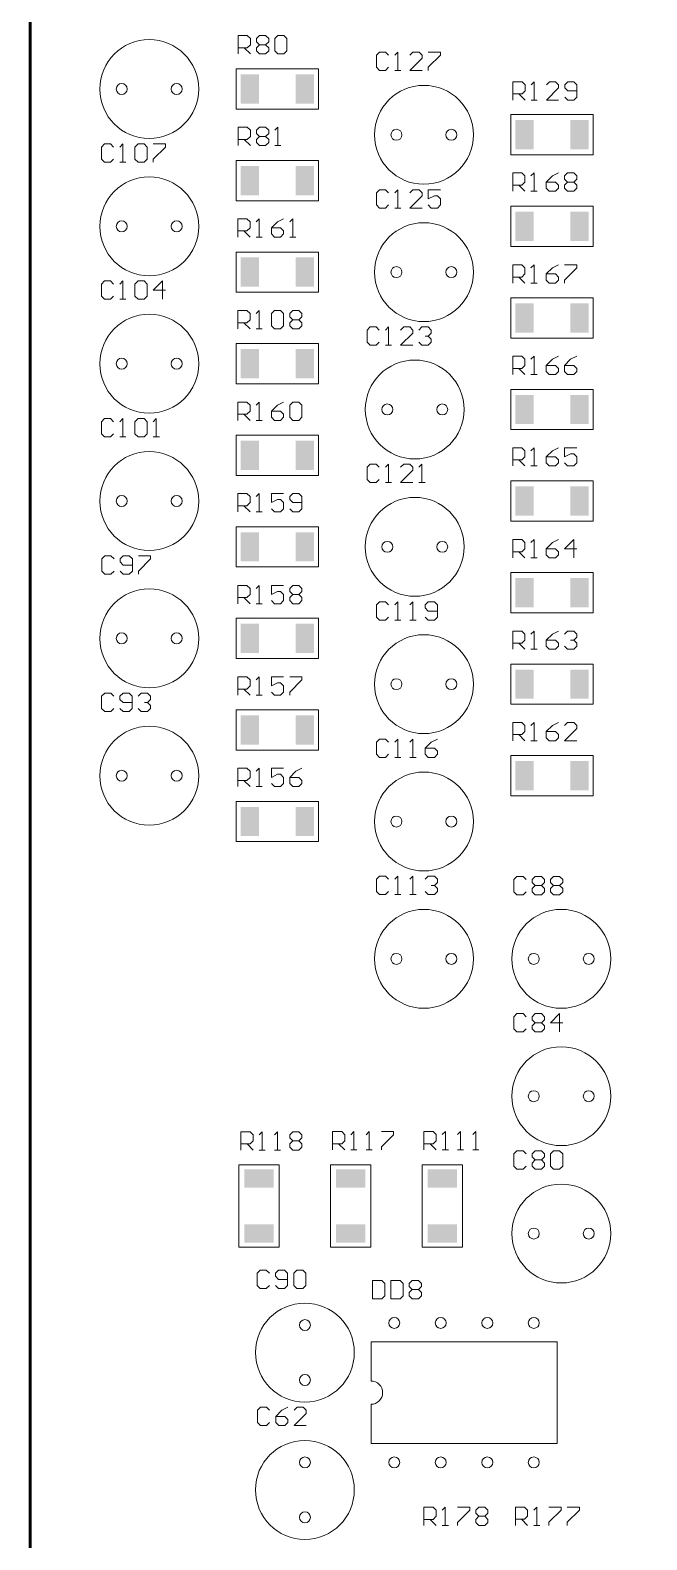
# Model space of a CAD drawing. Extents: x 0 to 597, y 0 to 420.
# Drawn here: x 70.6 to 104.3, y 161.7 to 244.2 of the extents above; entities that cross this region are included whole.
import ezdxf

# ---------------------------------------------------------------- set-up
doc = ezdxf.new("R2010")
doc.units = 0
doc.header["$MEASUREMENT"] = 0
doc.layers.add('PDF _Геометрия', color=7, linetype='CONTINUOUS')
doc.layers.add('PDF _Сплошная заливка', color=7, linetype='CONTINUOUS')

msp = doc.modelspace()

# ---------------------------------------------------------------- linework, layer by layer
at = {"layer": 'PDF _Геометрия', "lineweight": 60}
msp.add_lwpolyline([(258.13763, 343.439), (70.60264, 343.43921), (70.60264, 103.439), (70.60264, 343.439)], close=True, dxfattribs=at)
at = {"layer": 'PDF _Геометрия', "lineweight": 20}
for points in [[(81.96187, 242.85627), (81.96187, 243.85599), (82.46177, 243.85599), (82.6285, 243.68942), (82.6285, 243.35618), (82.46177, 243.18951), (81.96187, 243.18951)], [(83.12841, 243.35618), (83.46147, 243.35618)], [(82.29513, 243.18951), (82.6285, 242.85627)], [(90.17647, 242.79072), (90.00983, 242.95739), (89.67677, 242.95739), (89.51014, 242.79072), (89.51014, 242.12423), (89.67677, 241.95766), (90.00983, 241.95766), (90.17647, 242.12423)], [(90.50973, 241.95766), (90.84311, 241.95766), (90.67647, 241.95766), (90.67647, 242.95739), (90.50973, 242.79072)], [(90.67647, 242.95739), (90.67647, 242.95739)], [(92.00965, 241.95766), (91.34301, 241.95766), (92.00965, 242.62415), (92.00965, 242.79072), (91.84301, 242.95739), (91.50974, 242.95739), (91.34301, 242.79072)], [(92.34302, 242.95739), (93.00966, 242.95739), (93.00966, 242.79072), (92.34302, 242.12423), (92.34302, 241.95766)], [(96.96386, 240.33664), (96.96386, 241.33605), (97.46387, 241.33605), (97.6305, 241.16948), (97.6305, 240.83645), (97.46387, 240.66957), (96.96386, 240.66957)], [(97.96377, 240.33664), (98.29714, 240.33664), (98.13041, 240.33664), (98.13041, 241.33605), (97.96377, 241.16948)], [(98.13041, 241.33605), (98.13041, 241.33605)], [(99.46348, 240.33664), (98.79684, 240.33664), (99.46348, 241.00281), (99.46348, 241.16948), (99.29674, 241.33605), (98.96347, 241.33605), (98.79684, 241.16948)], [(99.79675, 240.50321), (99.96338, 240.33664), (100.29675, 240.33664), (100.46338, 240.50321), (100.46338, 241.16948), (100.29675, 241.33605), (99.96338, 241.33605), (99.79675, 241.16948), (99.79675, 241.00281), (99.96338, 240.83645), (100.46338, 240.83645)], [(97.29713, 240.66957), (97.6305, 240.33664)], [(81.96187, 237.85247), (81.96187, 238.85219), (82.46177, 238.85219), (82.6285, 238.68563), (82.6285, 238.35238), (82.46177, 238.18571), (81.96187, 238.18571)], [(83.12841, 238.35238), (83.46147, 238.35238)], [(83.96147, 237.85247), (84.29474, 237.85247), (84.12811, 237.85247), (84.12811, 238.85219), (83.96147, 238.68563)], [(84.12811, 238.85219), (84.12811, 238.85219)], [(75.15974, 237.77296), (74.99311, 237.93963), (74.65973, 237.93963), (74.4931, 237.77296), (74.4931, 237.10647), (74.65973, 236.9399), (74.99311, 236.9399), (75.15974, 237.10647)], [(75.49301, 236.9399), (75.82638, 236.9399), (75.65974, 236.9399), (75.65974, 237.93963), (75.49301, 237.77296)], [(75.65974, 237.93963), (75.65974, 237.93963)], [(77.32629, 237.93963), (77.99283, 237.93963), (77.99283, 237.77296), (77.32629, 237.10647), (77.32629, 236.9399)], [(82.29513, 238.18571), (82.6285, 237.85247)], [(96.9547, 235.35744), (96.9547, 236.35717), (97.4547, 236.35717), (97.62134, 236.1906), (97.62134, 235.85736), (97.4547, 235.69069), (96.9547, 235.69069)], [(97.95461, 235.35744), (98.28767, 235.35744), (98.12103, 235.35744), (98.12103, 236.35717), (97.95461, 236.1906)], [(98.12103, 236.35717), (98.12103, 236.35717)], [(99.45431, 236.35717), (99.12094, 236.1906), (98.78767, 235.85736), (98.78767, 235.52412), (98.95431, 235.35744), (99.28757, 235.35744), (99.45431, 235.52412), (99.45431, 235.69069), (99.28757, 235.85736), (98.78767, 235.85736)], [(99.95421, 235.85736), (100.28758, 235.85736)], [(90.17647, 235.27235), (90.00983, 235.43902), (89.67677, 235.43902), (89.51014, 235.27235), (89.51014, 234.60587), (89.67677, 234.43919), (90.00983, 234.43919), (90.17647, 234.60587)], [(90.50973, 234.43919), (90.84311, 234.43919), (90.67647, 234.43919), (90.67647, 235.43902), (90.50973, 235.27235)], [(90.67647, 235.43902), (90.67647, 235.43902)], [(92.00965, 234.43919), (91.34301, 234.43919), (92.00965, 235.10578), (92.00965, 235.27235), (91.84301, 235.43902), (91.50974, 235.43902), (91.34301, 235.27235)], [(93.00966, 235.43902), (92.34302, 235.43902), (92.34302, 234.93911), (92.67628, 235.10578), (92.84292, 235.10578), (93.00966, 234.93911), (93.00966, 234.60587), (92.84292, 234.43919), (92.50965, 234.43919), (92.34302, 234.60587)], [(97.28807, 235.69069), (97.62134, 235.35744)], [(81.94353, 232.85756), (81.94353, 233.85729), (82.44354, 233.85729), (82.61017, 233.69072), (82.61017, 233.35748), (82.44354, 233.1908), (81.94353, 233.1908)], [(82.94344, 232.85756), (83.27681, 232.85756), (83.11018, 232.85756), (83.11018, 233.85729), (82.94344, 233.69072)], [(83.11018, 233.85729), (83.11018, 233.85729)], [(84.44335, 233.85729), (84.11008, 233.69072), (83.77671, 233.35748), (83.77671, 233.02423), (83.94345, 232.85756), (84.27672, 232.85756), (84.44335, 233.02423), (84.44335, 233.1908), (84.27672, 233.35748), (83.77671, 233.35748)], [(84.77641, 232.85756), (85.10978, 232.85756), (84.94305, 232.85756), (84.94305, 233.85729), (84.77641, 233.69072)], [(84.94305, 233.85729), (84.94305, 233.85729)], [(82.2769, 233.1908), (82.61017, 232.85756)], [(96.9547, 230.33917), (96.9547, 231.3389), (97.4547, 231.3389), (97.62134, 231.17233), (97.62134, 230.83908), (97.4547, 230.67241), (96.9547, 230.67241)], [(97.95461, 230.33917), (98.28767, 230.33917), (98.12103, 230.33917), (98.12103, 231.3389), (97.95461, 231.17233)], [(98.12103, 231.3389), (98.12103, 231.3389)], [(99.45431, 231.3389), (99.12094, 231.17233), (98.78767, 230.83908), (98.78767, 230.50584), (98.95431, 230.33917), (99.28757, 230.33917), (99.45431, 230.50584), (99.45431, 230.67241), (99.28757, 230.83908), (98.78767, 230.83908)], [(99.78758, 231.3389), (100.45422, 231.3389), (100.45422, 231.17233), (99.78758, 230.50584), (99.78758, 230.33917)], [(75.15974, 230.29088), (74.99311, 230.45725), (74.65973, 230.45725), (74.4931, 230.29088), (74.4931, 229.6244), (74.65973, 229.45783), (74.99311, 229.45783), (75.15974, 229.6244)], [(75.49301, 229.45783), (75.82638, 229.45783), (75.65974, 229.45783), (75.65974, 230.45725), (75.49301, 230.29088)], [(75.65974, 230.45725), (75.65974, 230.45725)], [(77.82599, 229.45783), (77.82599, 230.45725), (77.32629, 229.95764), (77.99283, 229.95764)], [(97.28807, 230.67241), (97.62134, 230.33917)], [(81.94353, 227.83908), (81.94353, 228.8388), (82.44354, 228.8388), (82.61017, 228.67213), (82.61017, 228.33889), (82.44354, 228.17232), (81.94353, 228.17232)], [(82.94344, 227.83908), (83.27681, 227.83908), (83.11018, 227.83908), (83.11018, 228.8388), (82.94344, 228.67213)], [(83.11018, 228.8388), (83.11018, 228.8388)], [(82.2769, 228.17232), (82.61017, 227.83908)], [(84.94305, 228.33889), (85.27642, 228.33889)], [(89.66833, 227.77932), (89.50169, 227.94599), (89.16863, 227.94599), (89.002, 227.77932), (89.002, 227.11283), (89.16863, 226.94626), (89.50169, 226.94626), (89.66833, 227.11283)], [(90.0017, 226.94626), (90.33496, 226.94626), (90.16833, 226.94626), (90.16833, 227.94599), (90.0017, 227.77932)], [(90.16833, 227.94599), (90.16833, 227.94599)], [(91.50161, 226.94626), (90.83497, 226.94626), (91.50161, 227.61275), (91.50161, 227.77932), (91.33497, 227.94599), (91.0016, 227.94599), (90.83497, 227.77932)], [(91.83488, 227.77932), (92.00151, 227.94599), (92.33488, 227.94599), (92.50151, 227.77932), (92.50151, 227.61275), (92.33488, 227.44607), (92.16825, 227.44607), (92.33488, 227.44607), (92.50151, 227.27951), (92.50151, 227.11283), (92.33488, 226.94626), (92.00151, 226.94626), (91.83488, 227.11283)], [(92.50151, 227.61275), (92.50151, 227.61275)], [(92.50151, 227.61275), (92.50151, 227.61275)], [(92.50151, 227.61275), (92.50151, 227.61275)], [(96.9547, 225.34602), (96.9547, 226.34575), (97.4547, 226.34575), (97.62134, 226.17918), (97.62134, 225.84593), (97.4547, 225.67926), (96.9547, 225.67926)], [(97.95461, 225.34602), (98.28767, 225.34602), (98.12103, 225.34602), (98.12103, 226.34575), (97.95461, 226.17918)], [(98.12103, 226.34575), (98.12103, 226.34575)], [(99.45431, 226.34575), (99.12094, 226.17918), (98.78767, 225.84593), (98.78767, 225.51269), (98.95431, 225.34602), (99.28757, 225.34602), (99.45431, 225.51269), (99.45431, 225.67926), (99.28757, 225.84593), (98.78767, 225.84593)], [(100.45422, 226.34575), (100.12095, 226.17918), (99.78758, 225.84593), (99.78758, 225.51269), (99.95421, 225.34602), (100.28758, 225.34602), (100.45422, 225.51269), (100.45422, 225.67926), (100.28758, 225.84593), (99.78758, 225.84593)], [(97.28807, 225.67926), (97.62134, 225.34602)], [(81.94353, 222.84614), (81.94353, 223.84565), (82.44354, 223.84565), (82.61017, 223.67909), (82.61017, 223.34605), (82.44354, 223.17938), (81.94353, 223.17938)], [(82.94344, 222.84614), (83.27681, 222.84614), (83.11018, 222.84614), (83.11018, 223.84565), (82.94344, 223.67909)], [(83.11018, 223.84565), (83.11018, 223.84565)], [(84.44335, 223.84565), (84.11008, 223.67909), (83.77671, 223.34605), (83.77671, 223.01281), (83.94345, 222.84614), (84.27672, 222.84614), (84.44335, 223.01281), (84.44335, 223.17938), (84.27672, 223.34605), (83.77671, 223.34605)], [(75.1585, 222.77252), (74.99177, 222.93888), (74.6585, 222.93888), (74.49186, 222.77252), (74.49186, 222.10603), (74.6585, 221.93936), (74.99177, 221.93936), (75.1585, 222.10603)], [(75.49177, 221.93936), (75.82504, 221.93936), (75.65841, 221.93936), (75.65841, 222.93888), (75.49177, 222.77252)], [(75.65841, 222.93888), (75.65841, 222.93888)], [(77.32474, 221.93936), (77.65801, 221.93936), (77.49138, 221.93936), (77.49138, 222.93888), (77.32474, 222.77252)], [(77.49138, 222.93888), (77.49138, 222.93888)], [(82.2769, 223.17938), (82.61017, 222.84614)], [(96.9547, 220.35318), (96.9547, 221.35291), (97.4547, 221.35291), (97.62134, 221.18634), (97.62134, 220.85299), (97.4547, 220.68642), (96.9547, 220.68642)], [(97.95461, 220.35318), (98.28767, 220.35318), (98.12103, 220.35318), (98.12103, 221.35291), (97.95461, 221.18634)], [(98.12103, 221.35291), (98.12103, 221.35291)], [(99.45431, 221.35291), (99.12094, 221.18634), (98.78767, 220.85299), (98.78767, 220.51975), (98.95431, 220.35318), (99.28757, 220.35318), (99.45431, 220.51975), (99.45431, 220.68642), (99.28757, 220.85299), (98.78767, 220.85299)], [(100.45422, 221.35291), (99.78758, 221.35291), (99.78758, 220.85299), (100.12095, 221.01966), (100.28758, 221.01966), (100.45422, 220.85299), (100.45422, 220.51975), (100.28758, 220.35318), (99.95421, 220.35318), (99.78758, 220.51975)], [(89.66833, 220.28639), (89.50169, 220.45296), (89.16863, 220.45296), (89.002, 220.28639), (89.002, 219.6199), (89.16863, 219.45323), (89.50169, 219.45323), (89.66833, 219.6199)], [(90.0017, 219.45323), (90.33496, 219.45323), (90.16833, 219.45323), (90.16833, 220.45296), (90.0017, 220.28639)], [(90.16833, 220.45296), (90.16833, 220.45296)], [(91.50161, 219.45323), (90.83497, 219.45323), (91.50161, 220.11971), (91.50161, 220.28639), (91.33497, 220.45296), (91.0016, 220.45296), (90.83497, 220.28639)], [(91.83488, 219.45323), (92.16825, 219.45323), (92.00151, 219.45323), (92.00151, 220.45296), (91.83488, 220.28639)], [(92.00151, 220.45296), (92.00151, 220.45296)], [(97.28807, 220.68642), (97.62134, 220.35318)], [(81.94353, 217.85309), (81.94353, 218.85281), (82.44354, 218.85281), (82.61017, 218.68614), (82.61017, 218.3529), (82.44354, 218.18633), (81.94353, 218.18633)], [(82.94344, 217.85309), (83.27681, 217.85309), (83.11018, 217.85309), (83.11018, 218.85281), (82.94344, 218.68614)], [(83.11018, 218.85281), (83.11018, 218.85281)], [(84.44335, 218.85281), (83.77671, 218.85281), (83.77671, 218.3529), (84.11008, 218.51957), (84.27672, 218.51957), (84.44335, 218.3529), (84.44335, 218.01966), (84.27672, 217.85309), (83.94345, 217.85309), (83.77671, 218.01966)], [(84.77641, 218.01966), (84.94305, 217.85309), (85.27642, 217.85309), (85.44305, 218.01966), (85.44305, 218.68614), (85.27642, 218.85281), (84.94305, 218.85281), (84.77641, 218.68614), (84.77641, 218.51957), (84.94305, 218.3529), (85.44305, 218.3529)], [(82.2769, 218.18633), (82.61017, 217.85309)], [(96.9547, 215.33459), (96.9547, 216.33442), (97.4547, 216.33442), (97.62134, 216.16775), (97.62134, 215.83451), (97.4547, 215.66784), (96.9547, 215.66784)], [(97.95461, 215.33459), (98.28767, 215.33459), (98.12103, 215.33459), (98.12103, 216.33442), (97.95461, 216.16775)], [(98.12103, 216.33442), (98.12103, 216.33442)], [(99.45431, 216.33442), (99.12094, 216.16775), (98.78767, 215.83451), (98.78767, 215.50127), (98.95431, 215.33459), (99.28757, 215.33459), (99.45431, 215.50127), (99.45431, 215.66784), (99.28757, 215.83451), (98.78767, 215.83451)], [(100.28758, 215.33459), (100.28758, 216.33442), (99.78758, 215.83451), (100.45422, 215.83451)], [(75.18229, 215.27948), (75.01566, 215.44585), (74.68239, 215.44585), (74.51576, 215.27948), (74.51576, 214.613), (74.68239, 214.44643), (75.01566, 214.44643), (75.18229, 214.613)], [(75.51566, 214.613), (75.6823, 214.44643), (76.01557, 214.44643), (76.1823, 214.613), (76.1823, 215.27948), (76.01557, 215.44585), (75.6823, 215.44585), (75.51566, 215.27948), (75.51566, 215.11292), (75.6823, 214.94624), (76.1823, 214.94624)], [(76.51557, 215.44585), (77.18221, 215.44585), (77.18221, 215.27948), (76.51557, 214.613), (76.51557, 214.44643)], [(97.28807, 215.66784), (97.62134, 215.33459)], [(81.94353, 212.83481), (81.94353, 213.83454), (82.44354, 213.83454), (82.61017, 213.66787), (82.61017, 213.33462), (82.44354, 213.16806), (81.94353, 213.16806)], [(82.94344, 212.83481), (83.27681, 212.83481), (83.11018, 212.83481), (83.11018, 213.83454), (82.94344, 213.66787)], [(83.11018, 213.83454), (83.11018, 213.83454)], [(84.44335, 213.83454), (83.77671, 213.83454), (83.77671, 213.33462), (84.11008, 213.5013), (84.27672, 213.5013), (84.44335, 213.33462), (84.44335, 213.00138), (84.27672, 212.83481), (83.94345, 212.83481), (83.77671, 213.00138)], [(82.2769, 213.16806), (82.61017, 212.83481)], [(84.94305, 213.33462), (85.27642, 213.33462)], [(90.17647, 212.76792), (90.00983, 212.93459), (89.67677, 212.93459), (89.51014, 212.76792), (89.51014, 212.10143), (89.67677, 211.93486), (90.00983, 211.93486), (90.17647, 212.10143)], [(90.50973, 211.93486), (90.84311, 211.93486), (90.67647, 211.93486), (90.67647, 212.93459), (90.50973, 212.76792)], [(90.67647, 212.93459), (90.67647, 212.93459)], [(91.34301, 211.93486), (91.67638, 211.93486), (91.50974, 211.93486), (91.50974, 212.93459), (91.34301, 212.76792)], [(91.50974, 212.93459), (91.50974, 212.93459)], [(92.17628, 212.10143), (92.34302, 211.93486), (92.67628, 211.93486), (92.84292, 212.10143), (92.84292, 212.76792), (92.67628, 212.93459), (92.34302, 212.93459), (92.17628, 212.76792), (92.17628, 212.60135), (92.34302, 212.43468), (92.84292, 212.43468)], [(96.9547, 210.34175), (96.9547, 211.34148), (97.4547, 211.34148), (97.62134, 211.17491), (97.62134, 210.84167), (97.4547, 210.675), (96.9547, 210.675)], [(97.95461, 210.34175), (98.28767, 210.34175), (98.12103, 210.34175), (98.12103, 211.34148), (97.95461, 211.17491)], [(98.12103, 211.34148), (98.12103, 211.34148)], [(99.45431, 211.34148), (99.12094, 211.17491), (98.78767, 210.84167), (98.78767, 210.50843), (98.95431, 210.34175), (99.28757, 210.34175), (99.45431, 210.50843), (99.45431, 210.675), (99.28757, 210.84167), (98.78767, 210.84167)], [(99.78758, 211.17491), (99.95421, 211.34148), (100.28758, 211.34148), (100.45422, 211.17491), (100.45422, 211.00824), (100.28758, 210.84167), (100.12095, 210.84167), (100.28758, 210.84167), (100.45422, 210.675), (100.45422, 210.50843), (100.28758, 210.34175), (99.95421, 210.34175), (99.78758, 210.50843)], [(97.28807, 210.675), (97.62134, 210.34175)], [(100.45422, 211.00824), (100.45422, 211.00824)], [(100.45422, 211.00824), (100.45422, 211.00824)], [(100.45422, 211.00824), (100.45422, 211.00824)], [(81.94353, 207.84166), (81.94353, 208.84139), (82.44354, 208.84139), (82.61017, 208.67472), (82.61017, 208.34147), (82.44354, 208.17491), (81.94353, 208.17491)], [(82.94344, 207.84166), (83.27681, 207.84166), (83.11018, 207.84166), (83.11018, 208.84139), (82.94344, 208.67472)], [(83.11018, 208.84139), (83.11018, 208.84139)], [(84.44335, 208.84139), (83.77671, 208.84139), (83.77671, 208.34147), (84.11008, 208.50815), (84.27672, 208.50815), (84.44335, 208.34147), (84.44335, 208.00823), (84.27672, 207.84166), (83.94345, 207.84166), (83.77671, 208.00823)], [(84.77641, 208.84139), (85.44305, 208.84139), (85.44305, 208.67472), (84.77641, 208.00823), (84.77641, 207.84166)], [(75.17292, 207.77559), (75.00629, 207.94227), (74.67302, 207.94227), (74.50628, 207.77559), (74.50628, 207.10911), (74.67302, 206.94244), (75.00629, 206.94244), (75.17292, 207.10911)], [(75.50629, 207.10911), (75.67293, 206.94244), (76.00619, 206.94244), (76.17283, 207.10911), (76.17283, 207.77559), (76.00619, 207.94227), (75.67293, 207.94227), (75.50629, 207.77559), (75.50629, 207.60902), (75.67293, 207.44235), (76.17283, 207.44235)], [(76.5062, 207.77559), (76.67283, 207.94227), (77.0061, 207.94227), (77.17284, 207.77559), (77.17284, 207.60902), (77.0061, 207.44235), (76.83947, 207.44235), (77.0061, 207.44235), (77.17284, 207.27568), (77.17284, 207.10911), (77.0061, 206.94244), (76.67283, 206.94244), (76.5062, 207.10911)], [(82.2769, 208.17491), (82.61017, 207.84166)], [(77.17284, 207.60902), (77.17284, 207.60902)], [(77.17284, 207.60902), (77.17284, 207.60902)], [(77.17284, 207.60902), (77.17284, 207.60902)], [(96.9547, 205.3486), (96.9547, 206.34833), (97.4547, 206.34833), (97.62134, 206.18176), (97.62134, 205.84852), (97.4547, 205.68185), (96.9547, 205.68185)], [(97.95461, 205.3486), (98.28767, 205.3486), (98.12103, 205.3486), (98.12103, 206.34833), (97.95461, 206.18176)], [(98.12103, 206.34833), (98.12103, 206.34833)], [(99.45431, 206.34833), (99.12094, 206.18176), (98.78767, 205.84852), (98.78767, 205.51528), (98.95431, 205.3486), (99.28757, 205.3486), (99.45431, 205.51528), (99.45431, 205.68185), (99.28757, 205.84852), (98.78767, 205.84852)], [(100.45422, 205.3486), (99.78758, 205.3486), (100.45422, 206.01509), (100.45422, 206.18176), (100.28758, 206.34833), (99.95421, 206.34833), (99.78758, 206.18176)], [(90.17647, 205.27499), (90.00983, 205.44156), (89.67677, 205.44156), (89.51014, 205.27499), (89.51014, 204.6085), (89.67677, 204.44183), (90.00983, 204.44183), (90.17647, 204.6085)], [(90.50973, 204.44183), (90.84311, 204.44183), (90.67647, 204.44183), (90.67647, 205.44156), (90.50973, 205.27499)], [(90.67647, 205.44156), (90.67647, 205.44156)], [(91.34301, 204.44183), (91.67638, 204.44183), (91.50974, 204.44183), (91.50974, 205.44156), (91.34301, 205.27499)], [(91.50974, 205.44156), (91.50974, 205.44156)], [(92.84292, 205.44156), (92.50965, 205.27499), (92.17628, 204.94174), (92.17628, 204.6085), (92.34302, 204.44183), (92.67628, 204.44183), (92.84292, 204.6085), (92.84292, 204.77507), (92.67628, 204.94174), (92.17628, 204.94174)], [(97.28807, 205.68185), (97.62134, 205.3486)], [(81.94353, 202.84872), (81.94353, 203.84855), (82.44354, 203.84855), (82.61017, 203.68188), (82.61017, 203.34863), (82.44354, 203.18196), (81.94353, 203.18196)], [(82.94344, 202.84872), (83.27681, 202.84872), (83.11018, 202.84872), (83.11018, 203.84855), (82.94344, 203.68188)], [(83.11018, 203.84855), (83.11018, 203.84855)], [(84.44335, 203.84855), (83.77671, 203.84855), (83.77671, 203.34863), (84.11008, 203.51531), (84.27672, 203.51531), (84.44335, 203.34863), (84.44335, 203.01539), (84.27672, 202.84872), (83.94345, 202.84872), (83.77671, 203.01539)], [(85.44305, 203.84855), (85.10978, 203.68188), (84.77641, 203.34863), (84.77641, 203.01539), (84.94305, 202.84872), (85.27642, 202.84872), (85.44305, 203.01539), (85.44305, 203.18196), (85.27642, 203.34863), (84.77641, 203.34863)], [(82.2769, 203.18196), (82.61017, 202.84872)], [(90.17647, 197.78195), (90.00983, 197.94863), (89.67677, 197.94863), (89.51014, 197.78195), (89.51014, 197.11547), (89.67677, 196.9489), (90.00983, 196.9489), (90.17647, 197.11547)], [(90.50973, 196.9489), (90.84311, 196.9489), (90.67647, 196.9489), (90.67647, 197.94863), (90.50973, 197.78195)], [(90.67647, 197.94863), (90.67647, 197.94863)], [(91.34301, 196.9489), (91.67638, 196.9489), (91.50974, 196.9489), (91.50974, 197.94863), (91.34301, 197.78195)], [(91.50974, 197.94863), (91.50974, 197.94863)], [(92.17628, 197.78195), (92.34302, 197.94863), (92.67628, 197.94863), (92.84292, 197.78195), (92.84292, 197.61538), (92.67628, 197.44871), (92.50965, 197.44871), (92.67628, 197.44871), (92.84292, 197.28214), (92.84292, 197.11547), (92.67628, 196.9489), (92.34302, 196.9489), (92.17628, 197.11547)], [(97.68612, 197.7743), (97.51948, 197.94097), (97.18611, 197.94097), (97.01948, 197.7743), (97.01948, 197.10782), (97.18611, 196.94125), (97.51948, 196.94125), (97.68612, 197.10782)], [(92.84292, 197.61538), (92.84292, 197.61538)], [(92.84292, 197.61538), (92.84292, 197.61538)], [(92.84292, 197.61538), (92.84292, 197.61538)], [(98.18612, 197.44106), (98.51939, 197.44106)], [(99.18572, 197.44106), (99.51909, 197.44106)], [(97.68612, 190.28137), (97.51948, 190.44794), (97.18611, 190.44794), (97.01948, 190.28137), (97.01948, 189.61489), (97.18611, 189.44821), (97.51948, 189.44821), (97.68612, 189.61489)], [(99.51909, 189.44821), (99.51909, 190.44794), (99.01909, 189.94813), (99.68572, 189.94813)], [(98.18612, 189.94813), (98.51939, 189.94813)], [(82.11068, 182.9974), (82.11068, 183.99692), (82.61069, 183.99692), (82.77732, 183.83056), (82.77732, 183.49701), (82.61069, 183.33064), (82.11068, 183.33064)], [(83.11038, 182.9974), (83.44375, 182.9974), (83.27702, 182.9974), (83.27702, 183.99692), (83.11038, 183.83056)], [(83.27702, 183.99692), (83.27702, 183.99692)], [(83.94366, 182.9974), (84.27703, 182.9974), (84.11029, 182.9974), (84.11029, 183.99692), (83.94366, 183.83056)], [(84.11029, 183.99692), (84.11029, 183.99692)], [(87.1165, 183.00505), (87.1165, 184.00447), (87.6164, 184.00447), (87.78314, 183.8379), (87.78314, 183.50466), (87.6164, 183.3383), (87.1165, 183.3383)], [(88.1164, 183.00505), (88.44967, 183.00505), (88.28304, 183.00505), (88.28304, 184.00447), (88.1164, 183.8379)], [(88.28304, 184.00447), (88.28304, 184.00447)], [(88.94968, 183.00505), (89.28295, 183.00505), (89.11631, 183.00505), (89.11631, 184.00447), (88.94968, 183.8379)], [(89.11631, 184.00447), (89.11631, 184.00447)], [(89.78295, 184.00447), (90.44959, 184.00447), (90.44959, 183.8379), (89.78295, 183.17162), (89.78295, 183.00505)], [(92.11057, 183.00785), (92.11057, 184.00726), (92.61048, 184.00726), (92.77711, 183.84069), (92.77711, 183.50745), (92.61048, 183.34109), (92.11057, 183.34109)], [(93.11048, 183.00785), (93.44354, 183.00785), (93.27711, 183.00785), (93.27711, 184.00726), (93.11048, 183.84069)], [(93.27711, 184.00726), (93.27711, 184.00726)], [(93.94344, 183.00785), (94.27682, 183.00785), (94.11018, 183.00785), (94.11018, 184.00726), (93.94344, 183.84069)], [(94.11018, 184.00726), (94.11018, 184.00726)], [(94.77672, 183.00785), (95.11009, 183.00785), (94.94345, 183.00785), (94.94345, 184.00726), (94.77672, 183.84069)], [(94.94345, 184.00726), (94.94345, 184.00726)], [(82.44405, 183.33064), (82.77732, 182.9974)], [(84.94356, 183.49701), (85.27693, 183.49701)], [(87.44977, 183.3383), (87.78314, 183.00505)], [(92.44384, 183.34109), (92.77711, 183.00785)], [(97.68612, 182.78834), (97.51948, 182.95501), (97.18611, 182.95501), (97.01948, 182.78834), (97.01948, 182.12185), (97.18611, 181.95528), (97.51948, 181.95528), (97.68612, 182.12185)], [(98.18612, 182.4551), (98.51939, 182.4551)], [(83.66374, 176.26866), (83.4971, 176.43534), (83.16373, 176.43534), (82.9973, 176.26866), (82.9973, 175.60249), (83.16373, 175.43582), (83.4971, 175.43582), (83.66374, 175.60249)], [(83.997, 175.60249), (84.16364, 175.43582), (84.49701, 175.43582), (84.66364, 175.60249), (84.66364, 176.26866), (84.49701, 176.43534), (84.16364, 176.43534), (83.997, 176.26866), (83.997, 176.1023), (84.16364, 175.93542), (84.66364, 175.93542)], [(91.47081, 175.37668), (91.80419, 175.37668)], [(83.67846, 168.78659), (83.51183, 168.95326), (83.17846, 168.95326), (83.01182, 168.78659), (83.01182, 168.12011), (83.17846, 167.95354), (83.51183, 167.95354), (83.67846, 168.12011)], [(84.67837, 168.95326), (84.3451, 168.78659), (84.01173, 168.45335), (84.01173, 168.12011), (84.17836, 167.95354), (84.51143, 167.95354), (84.67837, 168.12011), (84.67837, 168.28678), (84.51143, 168.45335), (84.01173, 168.45335)], [(85.67807, 167.95354), (85.01143, 167.95354), (85.67807, 168.62002), (85.67807, 168.78659), (85.51144, 168.95326), (85.17807, 168.95326), (85.01143, 168.78659)], [(92.10676, 162.49635), (92.10676, 163.49608), (92.60666, 163.49608), (92.7733, 163.3294), (92.7733, 162.99616), (92.60666, 162.82959), (92.10676, 162.82959)], [(93.10667, 162.49635), (93.43994, 162.49635), (93.2733, 162.49635), (93.2733, 163.49608), (93.10667, 163.3294)], [(93.2733, 163.49608), (93.2733, 163.49608)], [(93.93994, 163.49608), (94.60627, 163.49608), (94.60627, 163.3294), (93.93994, 162.66292), (93.93994, 162.49635)], [(97.10053, 162.50338), (97.10053, 163.5029), (97.60053, 163.5029), (97.76717, 163.33654), (97.76717, 163.0033), (97.60053, 162.83662), (97.10053, 162.83662)], [(98.10044, 162.50338), (98.43381, 162.50338), (98.26707, 162.50338), (98.26707, 163.5029), (98.10044, 163.33654)], [(98.26707, 163.5029), (98.26707, 163.5029)], [(98.93371, 163.5029), (99.60035, 163.5029), (99.60035, 163.33654), (98.93371, 162.67005), (98.93371, 162.50338)], [(99.93372, 163.5029), (100.60025, 163.5029), (100.60025, 163.33654), (99.93372, 162.67005), (99.93372, 162.50338)], [(92.44003, 162.82959), (92.7733, 162.49635)], [(95.10628, 162.99616), (95.43955, 162.99616)], [(97.4338, 162.83662), (97.76717, 162.50338)]]:
    msp.add_lwpolyline(points, dxfattribs=at)
for points in [[(82.96157, 243.68942), (83.12841, 243.85599), (83.46147, 243.85599), (83.6281, 243.68942), (83.6281, 243.52275), (83.46147, 243.35618), (83.6281, 243.18951), (83.6281, 243.02294), (83.46147, 242.85627), (83.12841, 242.85627), (82.96157, 243.02294), (82.96157, 243.18951), (83.12841, 243.35618), (82.96157, 243.52275)], [(83.96147, 243.68942), (84.12811, 243.85599), (84.46137, 243.85599), (84.62811, 243.68942), (84.62811, 243.02294), (84.46137, 242.85627), (84.12811, 242.85627), (83.96147, 243.02294)], [(86.35563, 242.03914), (86.35563, 239.839), (81.85486, 239.839), (81.85486, 242.03914)], [(101.35835, 239.53905), (101.35835, 237.33911), (96.85768, 237.33911), (96.85768, 239.53905)], [(82.96157, 238.68563), (83.12841, 238.85219), (83.46147, 238.85219), (83.6281, 238.68563), (83.6281, 238.51895), (83.46147, 238.35238), (83.6281, 238.18571), (83.6281, 238.01914), (83.46147, 237.85247), (83.12841, 237.85247), (82.96157, 238.01914), (82.96157, 238.18571), (83.12841, 238.35238), (82.96157, 238.51895)], [(76.32628, 237.77296), (76.49302, 237.93963), (76.82628, 237.93963), (76.99292, 237.77296), (76.99292, 237.10647), (76.82628, 236.9399), (76.49302, 236.9399), (76.32628, 237.10647)], [(86.35563, 234.83902), (81.85486, 234.83902), (81.85486, 237.03916), (86.35563, 237.03916)], [(99.78758, 236.1906), (99.95421, 236.35717), (100.28758, 236.35717), (100.45422, 236.1906), (100.45422, 236.02393), (100.28758, 235.85736), (100.45422, 235.69069), (100.45422, 235.52412), (100.28758, 235.35744), (99.95421, 235.35744), (99.78758, 235.52412), (99.78758, 235.69069), (99.95421, 235.85736), (99.78758, 236.02393)], [(101.35835, 234.53907), (101.35835, 232.33914), (96.85768, 232.33914), (96.85768, 234.53907)], [(86.35563, 232.03919), (86.35563, 229.83905), (81.85486, 229.83905), (81.85486, 232.03919)], [(76.32628, 230.29088), (76.49302, 230.45725), (76.82628, 230.45725), (76.99292, 230.29088), (76.99292, 229.6244), (76.82628, 229.45783), (76.49302, 229.45783), (76.32628, 229.6244)], [(101.35835, 229.5391), (101.35835, 227.33916), (96.85768, 227.33916), (96.85768, 229.5391)], [(83.77671, 228.67213), (83.94345, 228.8388), (84.27672, 228.8388), (84.44335, 228.67213), (84.44335, 228.00565), (84.27672, 227.83908), (83.94345, 227.83908), (83.77671, 228.00565)], [(84.77641, 228.67213), (84.94305, 228.8388), (85.27642, 228.8388), (85.44305, 228.67213), (85.44305, 228.50556), (85.27642, 228.33889), (85.44305, 228.17232), (85.44305, 228.00565), (85.27642, 227.83908), (84.94305, 227.83908), (84.77641, 228.00565), (84.77641, 228.17232), (84.94305, 228.33889), (84.77641, 228.50556)], [(86.35563, 227.03922), (86.35563, 224.83907), (81.85486, 224.83907), (81.85486, 227.03922)], [(101.35835, 224.53912), (101.35835, 222.33919), (96.85768, 222.33919), (96.85768, 224.53912)], [(84.77641, 223.67909), (84.94305, 223.84565), (85.27642, 223.84565), (85.44305, 223.67909), (85.44305, 223.01281), (85.27642, 222.84614), (84.94305, 222.84614), (84.77641, 223.01281)], [(76.32484, 222.77252), (76.49147, 222.93888), (76.82474, 222.93888), (76.99137, 222.77252), (76.99137, 222.10603), (76.82474, 221.93936), (76.49147, 221.93936), (76.32484, 222.10603)], [(86.35563, 222.03893), (86.35563, 219.8391), (81.85486, 219.8391), (81.85486, 222.03893)], [(101.35835, 219.53905), (101.35835, 217.33922), (96.85768, 217.33922), (96.85768, 219.53905)], [(86.35563, 217.03896), (86.35563, 214.83913), (81.85486, 214.83913), (81.85486, 217.03896)], [(101.35835, 212.33924), (96.85768, 212.33924), (96.85768, 214.53907), (101.35835, 214.53907)], [(84.77641, 213.66787), (84.94305, 213.83454), (85.27642, 213.83454), (85.44305, 213.66787), (85.44305, 213.5013), (85.27642, 213.33462), (85.44305, 213.16806), (85.44305, 213.00138), (85.27642, 212.83481), (84.94305, 212.83481), (84.77641, 213.00138), (84.77641, 213.16806), (84.94305, 213.33462), (84.77641, 213.5013)], [(86.35563, 212.03929), (86.35563, 209.83905), (81.85486, 209.83905), (81.85486, 212.03929)], [(101.35835, 209.5391), (101.35835, 207.33927), (96.85768, 207.33927), (96.85768, 209.5391)], [(86.35563, 207.03922), (86.35563, 204.83907), (81.85486, 204.83907), (81.85486, 207.03922)], [(101.35835, 204.53912), (101.35835, 202.33919), (96.85768, 202.33919), (96.85768, 204.53912)], [(86.35563, 202.03903), (86.35563, 199.8391), (81.85486, 199.8391), (81.85486, 202.03903)], [(98.01938, 197.7743), (98.18612, 197.94097), (98.51939, 197.94097), (98.68582, 197.7743), (98.68582, 197.60773), (98.51939, 197.44106), (98.68582, 197.27449), (98.68582, 197.10782), (98.51939, 196.94125), (98.18612, 196.94125), (98.01938, 197.10782), (98.01938, 197.27449), (98.18612, 197.44106), (98.01938, 197.60773)], [(99.01909, 197.7743), (99.18572, 197.94097), (99.51909, 197.94097), (99.68572, 197.7743), (99.68572, 197.60773), (99.51909, 197.44106), (99.68572, 197.27449), (99.68572, 197.10782), (99.51909, 196.94125), (99.18572, 196.94125), (99.01909, 197.10782), (99.01909, 197.27449), (99.18572, 197.44106), (99.01909, 197.60773)], [(98.01938, 190.28137), (98.18612, 190.44794), (98.51939, 190.44794), (98.68582, 190.28137), (98.68582, 190.1147), (98.51939, 189.94813), (98.68582, 189.78146), (98.68582, 189.61489), (98.51939, 189.44821), (98.18612, 189.44821), (98.01938, 189.61489), (98.01938, 189.78146), (98.18612, 189.94813), (98.01938, 190.1147)], [(84.77693, 183.83056), (84.94356, 183.99692), (85.27693, 183.99692), (85.44357, 183.83056), (85.44357, 183.66368), (85.27693, 183.49701), (85.44357, 183.33064), (85.44357, 183.16407), (85.27693, 182.9974), (84.94356, 182.9974), (84.77693, 183.16407), (84.77693, 183.33064), (84.94356, 183.49701), (84.77693, 183.66368)], [(84.20535, 182.18916), (84.20535, 177.6891), (82.00481, 177.6891), (82.00481, 182.18916)], [(89.20622, 182.18916), (89.20622, 177.6891), (87.00568, 177.6891), (87.00568, 182.18916)], [(94.2072, 182.18916), (94.2072, 177.6891), (92.00666, 177.6891), (92.00666, 182.18916)], [(98.01938, 182.78834), (98.18612, 182.95501), (98.51939, 182.95501), (98.68582, 182.78834), (98.68582, 182.62177), (98.51939, 182.4551), (98.68582, 182.28853), (98.68582, 182.12185), (98.51939, 181.95528), (98.18612, 181.95528), (98.01938, 182.12185), (98.01938, 182.28853), (98.18612, 182.4551), (98.01938, 182.62177)], [(99.01909, 182.78834), (99.18572, 182.95501), (99.51909, 182.95501), (99.68572, 182.78834), (99.68572, 182.12185), (99.51909, 181.95528), (99.18572, 181.95528), (99.01909, 182.12185)], [(84.99691, 176.26866), (85.16365, 176.43534), (85.49691, 176.43534), (85.66355, 176.26866), (85.66355, 175.60249), (85.49691, 175.43582), (85.16365, 175.43582), (84.99691, 175.60249)], [(89.30457, 175.87649), (89.30457, 174.87707), (89.80458, 174.87707), (89.97121, 175.04364), (89.97121, 175.70992), (89.80458, 175.87649)], [(90.30448, 175.87649), (90.30448, 174.87707), (90.80448, 174.87707), (90.97112, 175.04364), (90.97112, 175.70992), (90.80448, 175.87649)], [(91.30449, 175.70992), (91.47081, 175.87649), (91.80419, 175.87649), (91.97082, 175.70992), (91.97082, 175.54356), (91.80419, 175.37668), (91.97082, 175.21031), (91.97082, 175.04364), (91.80419, 174.87707), (91.47081, 174.87707), (91.30449, 175.04364), (91.30449, 175.21031), (91.47081, 175.37668), (91.30449, 175.54356)], [(94.93964, 163.3294), (95.10628, 163.49608), (95.43955, 163.49608), (95.60618, 163.3294), (95.60618, 163.16283), (95.43955, 162.99616), (95.60618, 162.82959), (95.60618, 162.66292), (95.43955, 162.49635), (95.10628, 162.49635), (94.93964, 162.66292), (94.93964, 162.82959), (95.10628, 162.99616), (94.93964, 163.16283)]]:
    msp.add_lwpolyline(points, close=True, dxfattribs=at)
msp.add_lwpolyline([(89.85133, 169.7493, 0.4142428), (89.21621, 170.38404), (89.21621, 172.52422), (99.3781, 172.52422), (99.3781, 166.97408), (89.21621, 166.97408), (89.21621, 169.11404, 0.41420909)], format="xyb", close=True, dxfattribs=at)
for centre, radius in [((77.10425, 240.93884), 2.70024), ((92.10697, 238.43906), 2.70024), ((77.10422, 233.43875), 2.70026), ((92.10705, 230.93898), 2.70015), ((77.10422, 225.93889), 2.70026), ((91.60678, 223.43905), 2.70021), ((77.10416, 218.43876), 2.70032), ((91.60669, 215.9389), 2.7003), ((77.10416, 210.9389), 2.70032), ((92.10705, 208.43889), 2.70015), ((77.10425, 203.43882), 2.70024), ((92.10705, 200.93903), 2.70015), ((92.10697, 193.43887), 2.70024), ((99.60841, 193.43881), 2.7003), ((99.60841, 185.93895), 2.7003), ((99.60841, 178.43889), 2.7003), ((85.60567, 171.93903), 2.70024), ((85.60558, 164.43887), 2.70032)]:
    msp.add_circle(centre, radius, dxfattribs=at)
at = {"layer": 'PDF _Геометрия', "lineweight": 9}
for centre, radius in [((75.60356, 240.939), 0.30006), ((78.6041, 240.939), 0.30006), ((90.60636, 238.439), 0.29997), ((93.60691, 238.439), 0.29997), ((75.60353, 233.43892), 0.30008), ((78.60408, 233.43892), 0.30008), ((90.60636, 230.93914), 0.29997), ((93.60691, 230.93914), 0.29997), ((75.60353, 225.93906), 0.30008), ((78.60408, 225.93906), 0.30008), ((90.10636, 223.43929), 0.29997), ((93.10692, 223.4392), 0.30006), ((75.60356, 218.43891), 0.30006), ((78.6041, 218.43891), 0.30006), ((90.10636, 215.93912), 0.29997), ((93.10692, 215.93903), 0.30006), ((75.60356, 210.93906), 0.30006), ((78.6041, 210.93906), 0.30006), ((90.60636, 208.43905), 0.29997), ((93.60691, 208.43905), 0.29997), ((75.60356, 203.43899), 0.30006), ((78.6041, 203.43899), 0.30006), ((90.60636, 200.9392), 0.29997), ((93.60691, 200.9392), 0.29997), ((90.60634, 193.43911), 0.3), ((93.60689, 193.43911), 0.3), ((98.10786, 193.43911), 0.3), ((101.1084, 193.43911), 0.3), ((98.10786, 185.93925), 0.3), ((101.1084, 185.93925), 0.3), ((98.10788, 178.43911), 0.29997), ((101.10842, 178.43911), 0.29997), ((85.6054, 173.43904), 0.30006), ((90.48649, 173.55897), 0.29997), ((93.02696, 173.55894), 0.3), ((95.56745, 173.55903), 0.29991), ((98.10795, 173.55903), 0.29991), ((85.6054, 170.43904), 0.30006), ((85.60538, 165.93896), 0.30008), ((90.4864, 165.93898), 0.30006), ((93.02688, 165.93896), 0.30008), ((95.56736, 165.93904), 0.3), ((98.10786, 165.93904), 0.3), ((85.6054, 162.93918), 0.30006)]:
    msp.add_circle(centre, radius, dxfattribs=at)
at = {"layer": 'PDF _Сплошная заливка', "lineweight": 20, "transparency": 33554559}
for points in [[(82.10491, 240.13905), (82.10491, 241.73919), (83.10503, 240.13905), (83.10503, 241.73919)], [(85.10546, 240.13905), (85.10546, 241.73919), (86.10557, 240.13905), (86.10557, 241.73919)], [(98.10785, 239.2391), (98.10785, 237.63916), (97.10764, 239.2391), (97.10764, 237.63916)], [(101.1084, 239.2391), (101.1084, 237.63916), (100.10818, 239.2391), (100.10818, 237.63916)], [(82.10491, 235.13897), (82.10491, 236.73921), (83.10503, 235.13897), (83.10503, 236.73921)], [(85.10546, 235.13897), (85.10546, 236.73921), (86.10557, 235.13897), (86.10557, 236.73921)], [(97.10764, 232.63919), (97.10764, 234.23912), (98.10785, 232.63919), (98.10785, 234.23912)], [(100.10818, 232.63919), (100.10818, 234.23912), (101.1084, 232.63919), (101.1084, 234.23912)], [(82.10491, 230.139), (82.10491, 231.73924), (83.10503, 230.139), (83.10503, 231.73924)], [(85.10546, 230.139), (85.10546, 231.73924), (86.10557, 230.139), (86.10557, 231.73924)], [(97.10764, 227.63911), (97.10764, 229.23915), (98.10785, 227.63911), (98.10785, 229.23915)], [(100.10818, 227.63911), (100.10818, 229.23915), (101.1084, 227.63911), (101.1084, 229.23915)], [(82.10491, 225.13902), (82.10491, 226.73927), (83.10503, 225.13902), (83.10503, 226.73927)], [(85.10546, 225.13902), (85.10546, 226.73927), (86.10557, 225.13902), (86.10557, 226.73927)], [(97.10764, 222.63914), (97.10764, 224.23907), (98.10785, 222.63914), (98.10785, 224.23907)], [(100.10818, 222.63914), (100.10818, 224.23907), (101.1084, 222.63914), (101.1084, 224.23907)], [(82.10491, 220.13905), (82.10491, 221.73929), (83.10503, 220.13905), (83.10503, 221.73929)], [(85.10546, 220.13905), (85.10546, 221.73929), (86.10557, 220.13905), (86.10557, 221.73929)], [(97.10764, 217.63916), (97.10764, 219.2391), (98.10785, 217.63916), (98.10785, 219.2391)], [(100.10818, 217.63916), (100.10818, 219.2391), (101.1084, 217.63916), (101.1084, 219.2391)], [(82.10491, 215.13907), (82.10491, 216.73901), (83.10503, 215.13907), (83.10503, 216.73901)], [(85.10546, 215.13907), (85.10546, 216.73901), (86.10557, 215.13907), (86.10557, 216.73901)], [(97.10764, 212.63919), (97.10764, 214.23912), (98.10785, 212.63919), (98.10785, 214.23912)], [(100.10818, 212.63919), (100.10818, 214.23912), (101.1084, 212.63919), (101.1084, 214.23912)], [(82.10491, 210.1391), (82.10491, 211.73903), (83.10503, 210.1391), (83.10503, 211.73903)], [(85.10546, 210.1391), (85.10546, 211.73903), (86.10557, 210.1391), (86.10557, 211.73903)], [(97.10764, 207.63922), (97.10764, 209.23915), (98.10785, 207.63922), (98.10785, 209.23915)], [(100.10818, 207.63922), (100.10818, 209.23915), (101.1084, 207.63922), (101.1084, 209.23915)], [(82.10491, 205.13913), (82.10491, 206.73927), (83.10503, 205.13913), (83.10503, 206.73927)], [(85.10546, 205.13913), (85.10546, 206.73927), (86.10557, 205.13913), (86.10557, 206.73927)], [(97.10764, 202.63924), (97.10764, 204.23918), (98.10785, 202.63924), (98.10785, 204.23918)], [(100.10818, 202.63924), (100.10818, 204.23918), (101.1084, 202.63924), (101.1084, 204.23918)], [(82.10491, 200.13905), (82.10491, 201.73909), (83.10503, 200.13905), (83.10503, 201.73909)], [(85.10546, 200.13905), (85.10546, 201.73909), (86.10557, 200.13905), (86.10557, 201.73909)], [(82.30481, 181.93926), (83.90504, 181.93926), (82.30481, 180.93922), (83.90504, 180.93922)], [(88.90601, 180.93922), (87.30569, 180.93922), (88.90601, 181.93926), (87.30569, 181.93926)], [(93.90719, 180.93922), (92.30666, 180.93922), (93.90719, 181.93926), (92.30666, 181.93926)], [(82.30481, 178.93925), (83.90504, 178.93925), (82.30481, 177.93922), (83.90504, 177.93922)], [(88.90601, 177.93922), (87.30569, 177.93922), (88.90601, 178.93925), (87.30569, 178.93925)], [(93.90719, 177.93922), (92.30666, 177.93922), (93.90719, 178.93925), (92.30666, 178.93925)]]:
    msp.add_solid(points, dxfattribs=at)

doc.saveas('drawing.dxf')
